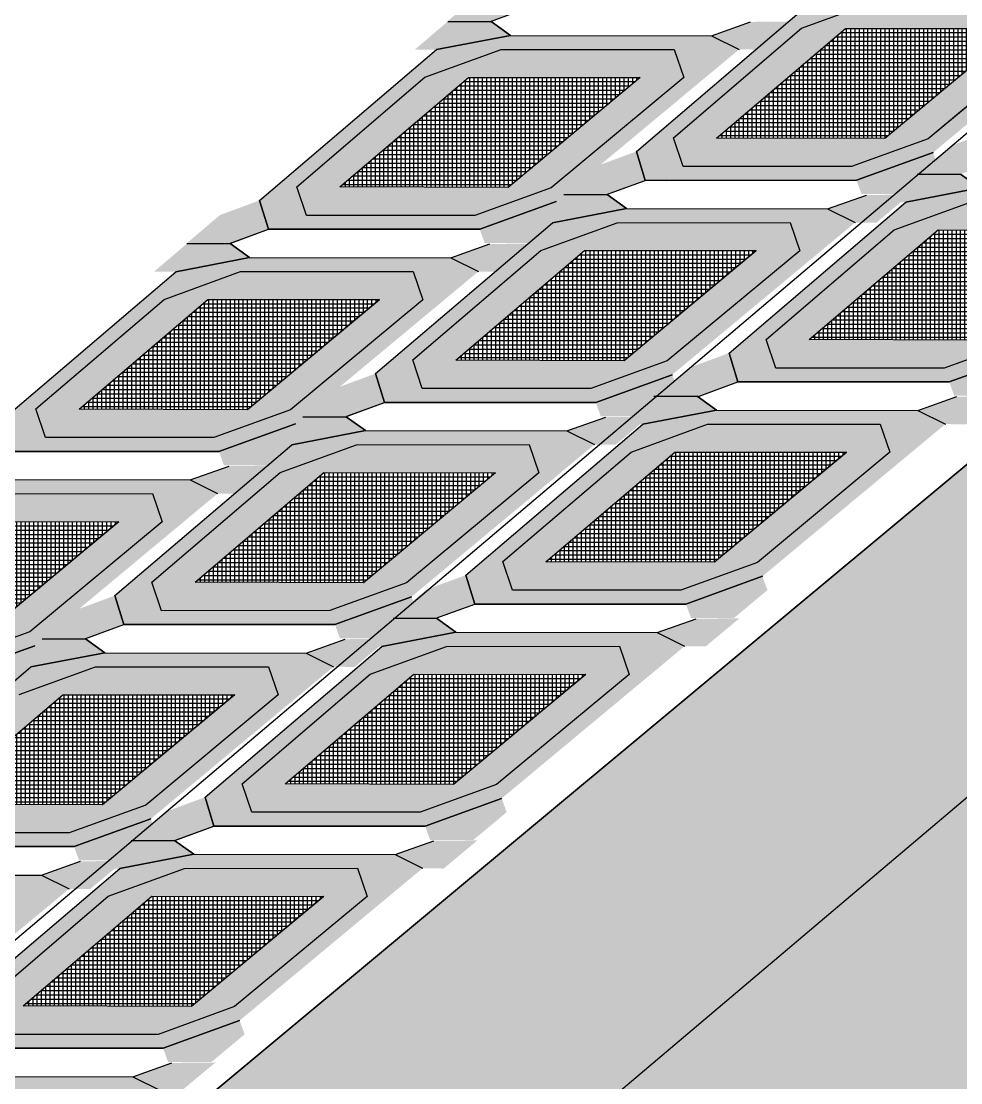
# Model space of a CAD drawing. Header units: centimetres. Extents: x -10 to 101, y -21 to 38.
# Drawn here: x 29.6 to 35.03, y 12.48 to 18.61 of the extents above; entities that cross this region are included whole.
import ezdxf

# ---------------------------------------------------------------- set-up
doc = ezdxf.new("R2010")
doc.units = ezdxf.units.CM

msp = doc.modelspace()

# ---------------------------------------------------------------- hatches: boundary and pattern name
h = msp.add_hatch()
h.set_pattern_fill('HEX', color=256, scale=0.063)
h.paths.add_polyline_path([(20, 3.5), (22.5, 3.5), (42, 20), (44, 20), (44, 21), (41, 21)])
h = msp.add_hatch()
h.set_pattern_fill('AR-SAND', color=256, scale=0.0068)
h.paths.add_polyline_path([(22.5, 3.5), (42, 20), (48, 20), (62, 2.5), (61, 0), (42, 0), (41, 2.5), (37, 2.5), (35, 3.5)])
at = {"true_color": 0x000000}
h = msp.add_hatch(color=18, dxfattribs=at)
h.dxf.hatch_style = 1
h.paths.add_polyline_path([(32.4857, 18.861), (32.2566, 18.7761), (32.0662, 18.6142), (32.3123, 18.6117), (32.5373, 18.6939)])
at = {"true_color": 0x636466}
h = msp.add_hatch(color=251, dxfattribs=at)
h.dxf.hatch_style = 1
h.paths.add_polyline_path([(33.4253, 17.7737), (33.3701, 17.9392), (34.1099, 18.572), (34.5507, 18.7322), (35.5491, 18.7332), (35.6046, 18.5704), (34.8397, 17.934), (34.3978, 17.7741)], flags=16)
h.paths.add_polyline_path([(33.207, 17.6939), (33.1555, 17.861), (34.1772, 18.7319), (34.6039, 18.8142), (35.7659, 18.8122), (35.9249, 18.7332), (34.8686, 17.8542), (34.4267, 17.6941)])
h = msp.add_hatch(color=256)
h.dxf.hatch_style = 1
h.set_gradient(color1=(0, 0, 255), color2=(255, 255, 0), name='SPHERICAL')
h.paths.add_polyline_path([(33.6186, 17.9383), (34.3623, 18.5717), (35.3539, 18.5706), (34.5908, 17.9349)], flags=16)
h.paths.add_polyline_path([(35.6046, 18.5704), (34.8397, 17.934), (34.3978, 17.7741), (33.4253, 17.7737), (33.3701, 17.9392), (34.1099, 18.572), (34.5507, 18.7322), (35.5491, 18.7332)])
at = {"true_color": 0x000000}
h = msp.add_hatch(color=18, dxfattribs=at)
h.dxf.hatch_style = 1
h.paths.add_polyline_path([(31.8764, 18.4491), (32.0662, 18.6117), (32.3162, 18.6117), (32.4281, 18.5313), (32.0014, 18.4491)])
edge = h.paths.add_edge_path()
edge.add_line((33.5901, 18.5293), (33.8152, 18.6091))
h = msp.add_hatch(color=18, dxfattribs=at)
h.dxf.hatch_style = 1
h.paths.add_polyline_path([(33.5901, 18.5293), (33.8152, 18.6091), (34.0662, 18.6117), (33.871, 18.4491), (33.7491, 18.4504)])
at = {"true_color": 0x636466}
h = msp.add_hatch(color=251, dxfattribs=at)
h.dxf.hatch_style = 1
h.paths.add_polyline_path([(31.2495, 17.4908), (31.1943, 17.6563), (31.9341, 18.2891), (32.3749, 18.4493), (33.3733, 18.4503), (33.4288, 18.2875), (32.6639, 17.6512), (32.222, 17.4912)], flags=16)
h.paths.add_polyline_path([(31.0312, 17.411), (30.9797, 17.5782), (32.0014, 18.4491), (32.4281, 18.5313), (33.5901, 18.5293), (33.7491, 18.4504), (32.6928, 17.5713), (32.2509, 17.4113)])
h = msp.add_hatch()
h.set_pattern_fill('NET', color=256, scale=0.0078)
h.set_pattern_definition([(0, (14.705512, 14.114183), (0, 0.024765), []), (90, (14.705512, 14.114183), (-0.024765, 2e-18), [])])
h.paths.add_polyline_path([(33.6186, 17.9383), (34.3623, 18.5717), (35.3539, 18.5706), (34.5908, 17.9349)])
h = msp.add_hatch(color=256)
h.dxf.hatch_style = 1
h.set_gradient(color1=(0, 0, 255), color2=(255, 255, 0), name='SPHERICAL')
h.paths.add_polyline_path([(31.4428, 17.6555), (32.1865, 18.2888), (33.1781, 18.2877), (32.415, 17.652)], flags=16)
h.paths.add_polyline_path([(33.4288, 18.2875), (32.6639, 17.6512), (32.222, 17.4912), (31.2495, 17.4908), (31.1943, 17.6563), (31.9341, 18.2891), (32.3749, 18.4493), (33.3733, 18.4503)])
h = msp.add_hatch()
h.set_pattern_fill('NET', color=256, scale=0.0078)
h.set_pattern_definition([(0, (12.529713, 13.831304), (0, 0.024765), []), (90, (12.529713, 13.831304), (-0.024765, 2e-18), [])])
h.paths.add_polyline_path([(31.4428, 17.6555), (32.1865, 18.2888), (33.1781, 18.2877), (32.415, 17.652)])
at = {"true_color": 0x000000}
h = msp.add_hatch(color=18, dxfattribs=at)
h.dxf.hatch_style = 1
h.paths.add_polyline_path([(35.2038, 17.9795), (34.9747, 17.8945), (34.7842, 17.7326), (35.0303, 17.7301), (35.2553, 17.8123)])
h = msp.add_hatch(color=18, dxfattribs=at)
h.dxf.hatch_style = 1
h.paths.add_polyline_path([(33.1555, 17.861), (32.9264, 17.7761), (32.7359, 17.6142), (32.9821, 17.6117), (33.207, 17.6939)])
h = msp.add_hatch(color=18, dxfattribs=at)
h.dxf.hatch_style = 1
h.paths.add_polyline_path([(34.8686, 17.8542), (34.4267, 17.6941), (34.4555, 17.6142), (34.7055, 17.6142), (34.8976, 17.7742)])
h = msp.add_hatch(color=18, dxfattribs=at)
h.dxf.hatch_style = 1
h.paths.add_polyline_path([(34.5873, 17.5675), (34.7771, 17.7301), (35.0271, 17.7301), (35.139, 17.6497), (34.7123, 17.5675)])
edge = h.paths.add_edge_path()
edge.add_line((36.3011, 17.6477), (36.5262, 17.7275))
h = msp.add_hatch(color=18, dxfattribs=at)
h.dxf.hatch_style = 1
h.paths.add_polyline_path([(32.5461, 17.4491), (32.7359, 17.6117), (32.9859, 17.6117), (33.0979, 17.5313), (32.6711, 17.4491)])
edge = h.paths.add_edge_path()
edge.add_line((34.2599, 17.5293), (34.485, 17.6091))
at = {"true_color": 0x636466}
h = msp.add_hatch(color=251, dxfattribs=at)
h.dxf.hatch_style = 1
h.paths.add_polyline_path([(33.9604, 16.6092), (33.9052, 16.7748), (34.645, 17.4075), (35.0859, 17.5678), (36.0842, 17.5687), (36.1398, 17.4059), (35.3749, 16.7696), (34.9329, 16.6097)], flags=16)
h.paths.add_polyline_path([(33.7422, 16.5295), (33.6907, 16.6966), (34.7123, 17.5675), (35.139, 17.6497), (36.3011, 17.6477), (36.4601, 17.5688), (35.4038, 16.6897), (34.9618, 16.5297)])
at = {"true_color": 0x000000}
h = msp.add_hatch(color=18, dxfattribs=at)
h.dxf.hatch_style = 1
h.paths.add_polyline_path([(34.2599, 17.5293), (34.485, 17.6091), (34.7359, 17.6117), (34.5408, 17.4491), (34.4189, 17.4504)])
h = msp.add_hatch(color=18, dxfattribs=at)
h.dxf.hatch_style = 1
h.paths.add_polyline_path([(30.9797, 17.5782), (30.7506, 17.4932), (30.5601, 17.3313), (30.8063, 17.3288), (31.0312, 17.411)])
h = msp.add_hatch(color=18, dxfattribs=at)
h.dxf.hatch_style = 1
h.paths.add_polyline_path([(32.6928, 17.5713), (32.2509, 17.4113), (32.2797, 17.3313), (32.5297, 17.3313), (32.7218, 17.4913)])
h = msp.add_hatch(color=256)
h.dxf.hatch_style = 1
h.set_gradient(color1=(0, 0, 255), color2=(255, 255, 0), name='SPHERICAL')
h.paths.add_polyline_path([(34.1537, 16.7739), (34.8974, 17.4073), (35.889, 17.4061), (35.126, 16.7705)], flags=16)
h.paths.add_polyline_path([(36.1398, 17.4059), (35.3749, 16.7696), (34.9329, 16.6097), (33.9604, 16.6092), (33.9052, 16.7748), (34.645, 17.4075), (35.0859, 17.5678), (36.0842, 17.5687)])
at = {"true_color": 0x636466}
h = msp.add_hatch(color=251, dxfattribs=at)
h.dxf.hatch_style = 1
h.paths.add_polyline_path([(31.9192, 16.4908), (31.864, 16.6563), (32.6039, 17.2891), (33.0447, 17.4493), (34.043, 17.4503), (34.0986, 17.2875), (33.3337, 16.6512), (32.8918, 16.4912)], flags=16)
h.paths.add_polyline_path([(31.701, 16.411), (31.6495, 16.5782), (32.6711, 17.4491), (33.0979, 17.5313), (34.2599, 17.5293), (34.4189, 17.4504), (33.3626, 16.5713), (32.9206, 16.4113)])
h = msp.add_hatch(color=256)
h.dxf.hatch_style = 1
h.set_gradient(color1=(0, 0, 255), color2=(255, 255, 0), name='SPHERICAL')
h.paths.add_polyline_path([(32.1126, 16.6555), (32.8563, 17.2888), (33.8479, 17.2877), (33.0848, 16.652)], flags=16)
h.paths.add_polyline_path([(34.0986, 17.2875), (33.3337, 16.6512), (32.8918, 16.4912), (31.9192, 16.4908), (31.864, 16.6563), (32.6039, 17.2891), (33.0447, 17.4493), (34.043, 17.4503)])
h = msp.add_hatch()
h.set_pattern_fill('NET', color=256, scale=0.0078)
h.set_pattern_definition([(0, (15.240658, 12.949736), (0, 0.024765), []), (90, (15.240658, 12.949736), (-0.024765, 2e-18), [])])
h.paths.add_polyline_path([(34.1537, 16.7739), (34.8974, 17.4073), (35.889, 17.4061), (35.126, 16.7705)])
at = {"true_color": 0x000000}
h = msp.add_hatch(color=18, dxfattribs=at)
h.dxf.hatch_style = 1
h.paths.add_polyline_path([(30.3703, 17.1662), (30.5601, 17.3288), (30.8101, 17.3288), (30.9221, 17.2484), (30.4953, 17.1662)])
edge = h.paths.add_edge_path()
edge.add_line((32.0841, 17.2464), (32.3092, 17.3262))
h = msp.add_hatch(color=18, dxfattribs=at)
h.dxf.hatch_style = 1
h.paths.add_polyline_path([(32.0841, 17.2464), (32.3092, 17.3262), (32.5601, 17.3288), (32.365, 17.1662), (32.2431, 17.1675)])
at = {"true_color": 0x636466}
h = msp.add_hatch(color=251, dxfattribs=at)
h.dxf.hatch_style = 1
h.paths.add_polyline_path([(29.7434, 16.2079), (29.6882, 16.3734), (30.4281, 17.0062), (30.8689, 17.1664), (31.8672, 17.1674), (31.9228, 17.0046), (31.1579, 16.3683), (30.716, 16.2084)], flags=16)
h.paths.add_polyline_path([(29.5252, 16.1282), (29.4737, 16.2953), (30.4953, 17.1662), (30.9221, 17.2484), (32.0841, 17.2464), (32.2431, 17.1675), (31.1868, 16.2884), (30.7448, 16.1284)])
h = msp.add_hatch()
h.set_pattern_fill('NET', color=256, scale=0.0078)
h.set_pattern_definition([(0, (13.199498, 12.831304), (0, 0.024765), []), (90, (13.199498, 12.831304), (-0.024765, 2e-18), [])])
h.paths.add_polyline_path([(32.1126, 16.6555), (32.8563, 17.2888), (33.8479, 17.2877), (33.0848, 16.652)])
h = msp.add_hatch(color=256)
h.dxf.hatch_style = 1
h.set_gradient(color1=(0, 0, 255), color2=(255, 255, 0), name='SPHERICAL')
h.paths.add_polyline_path([(29.9368, 16.3726), (30.6805, 17.0059), (31.6721, 17.0048), (30.909, 16.3692)], flags=16)
h.paths.add_polyline_path([(31.9228, 17.0046), (31.1579, 16.3683), (30.716, 16.2084), (29.7434, 16.2079), (29.6882, 16.3734), (30.4281, 17.0062), (30.8689, 17.1664), (31.8672, 17.1674)])
h = msp.add_hatch()
h.set_pattern_fill('NET', color=256, scale=0.0078)
h.set_pattern_definition([(0, (11.0237, 12.548424), (0, 0.024765), []), (90, (11.0237, 12.548424), (-0.024765, 2e-18), [])])
h.paths.add_polyline_path([(29.9368, 16.3726), (30.6805, 17.0059), (31.6721, 17.0048), (30.909, 16.3692)])
at = {"true_color": 0x000000}
h = msp.add_hatch(color=18, dxfattribs=at)
h.dxf.hatch_style = 1
h.paths.add_polyline_path([(33.6907, 16.6966), (33.4616, 16.6117), (33.2711, 16.4497), (33.5172, 16.4472), (33.7422, 16.5295)])
h = msp.add_hatch(color=18, dxfattribs=at)
h.dxf.hatch_style = 1
h.paths.add_polyline_path([(35.4038, 16.6897), (34.9618, 16.5297), (34.9907, 16.4497), (35.2407, 16.4497), (35.4327, 16.6098)])
h = msp.add_hatch(color=18, dxfattribs=at)
h.dxf.hatch_style = 1
h.paths.add_polyline_path([(31.6495, 16.5782), (31.4204, 16.4932), (31.2299, 16.3313), (31.476, 16.3288), (31.701, 16.411)])
h = msp.add_hatch(color=18, dxfattribs=at)
h.dxf.hatch_style = 1
h.paths.add_polyline_path([(33.3626, 16.5713), (32.9206, 16.4113), (32.9495, 16.3313), (33.1995, 16.3313), (33.3916, 16.4913)])
h = msp.add_hatch(color=18, dxfattribs=at)
h.dxf.hatch_style = 1
h.paths.add_polyline_path([(33.067, 16.2846), (33.2568, 16.4472), (33.5068, 16.4472), (33.6188, 16.3668), (33.192, 16.2846)])
edge = h.paths.add_edge_path()
edge.add_line((34.7808, 16.3649), (35.0059, 16.4447))
h = msp.add_hatch(color=18, dxfattribs=at)
h.dxf.hatch_style = 1
h.paths.add_polyline_path([(34.7808, 16.3649), (35.0059, 16.4447), (35.2568, 16.4472), (35.0617, 16.2846), (34.9398, 16.2859)])
h = msp.add_hatch(color=18, dxfattribs=at)
h.dxf.hatch_style = 1
h.paths.add_polyline_path([(31.0401, 16.1662), (31.2299, 16.3288), (31.4799, 16.3288), (31.5919, 16.2484), (31.1651, 16.1662)])
edge = h.paths.add_edge_path()
edge.add_line((32.7539, 16.2464), (32.979, 16.3262))
at = {"true_color": 0x636466}
h = msp.add_hatch(color=251, dxfattribs=at)
h.dxf.hatch_style = 1
h.paths.add_polyline_path([(32.4401, 15.3263), (32.3849, 15.4919), (33.1248, 16.1247), (33.5656, 16.2849), (34.5639, 16.2858), (34.6195, 16.1231), (33.8546, 15.4867), (33.4127, 15.3268)], flags=16)
h.paths.add_polyline_path([(32.2219, 15.2466), (32.1704, 15.4137), (33.192, 16.2846), (33.6188, 16.3668), (34.7808, 16.3649), (34.9398, 16.2859), (33.8835, 15.4068), (33.4415, 15.2468)])
at = {"true_color": 0x000000}
h = msp.add_hatch(color=18, dxfattribs=at)
h.dxf.hatch_style = 1
h.paths.add_polyline_path([(32.7539, 16.2464), (32.979, 16.3262), (33.2299, 16.3288), (33.0348, 16.1662), (32.9129, 16.1675)])
h = msp.add_hatch(color=18, dxfattribs=at)
h.dxf.hatch_style = 1
h.paths.add_polyline_path([(31.1868, 16.2884), (30.7448, 16.1284), (30.7737, 16.0484), (31.0237, 16.0484), (31.2158, 16.2085)])
h = msp.add_hatch(color=256)
h.dxf.hatch_style = 1
h.set_gradient(color1=(0, 0, 255), color2=(255, 255, 0), name='SPHERICAL')
h.paths.add_polyline_path([(32.6335, 15.491), (33.3772, 16.1244), (34.3688, 16.1233), (33.6057, 15.4876)], flags=16)
h.paths.add_polyline_path([(34.6195, 16.1231), (33.8546, 15.4867), (33.4127, 15.3268), (32.4401, 15.3263), (32.3849, 15.4919), (33.1248, 16.1247), (33.5656, 16.2849), (34.5639, 16.2858)])
at = {"true_color": 0x636466}
h = msp.add_hatch(color=251, dxfattribs=at)
h.dxf.hatch_style = 1
h.paths.add_polyline_path([(30.4132, 15.2079), (30.358, 15.3734), (31.0979, 16.0062), (31.5387, 16.1664), (32.537, 16.1674), (32.5926, 16.0046), (31.8277, 15.3683), (31.3858, 15.2084)], flags=16)
h.paths.add_polyline_path([(30.195, 15.1282), (30.1435, 15.2953), (31.1651, 16.1662), (31.5919, 16.2484), (32.7539, 16.2464), (32.9129, 16.1675), (31.8566, 15.2884), (31.4146, 15.1284)])
h = msp.add_hatch(color=256)
h.dxf.hatch_style = 1
h.set_gradient(color1=(0, 0, 255), color2=(255, 255, 0), name='SPHERICAL')
h.paths.add_polyline_path([(30.6066, 15.3726), (31.3503, 16.0059), (32.3419, 16.0048), (31.5788, 15.3692)], flags=16)
h.paths.add_polyline_path([(32.5926, 16.0046), (31.8277, 15.3683), (31.3858, 15.2084), (30.4132, 15.2079), (30.358, 15.3734), (31.0979, 16.0062), (31.5387, 16.1664), (32.537, 16.1674)])
h = msp.add_hatch()
h.set_pattern_fill('NET', color=256, scale=0.0078)
h.set_pattern_definition([(0, (13.720392, 11.666856), (0, 0.024765), []), (90, (13.720392, 11.666856), (-0.024765, 2e-18), [])])
h.paths.add_polyline_path([(32.6335, 15.491), (33.3772, 16.1244), (34.3688, 16.1233), (33.6057, 15.4876)])
at = {"true_color": 0x000000}
h = msp.add_hatch(color=18, dxfattribs=at)
h.dxf.hatch_style = 1
h.paths.add_polyline_path([(28.8643, 15.8833), (29.0541, 16.0459), (29.3041, 16.0459), (29.4161, 15.9655), (28.9893, 15.8833)])
edge = h.paths.add_edge_path()
edge.add_line((30.5781, 15.9636), (30.8032, 16.0434))
h = msp.add_hatch(color=18, dxfattribs=at)
h.dxf.hatch_style = 1
h.paths.add_polyline_path([(30.5781, 15.9636), (30.8032, 16.0434), (31.0541, 16.0459), (30.859, 15.8833), (30.7371, 15.8846)])
h = msp.add_hatch()
h.set_pattern_fill('NET', color=256, scale=0.0078)
h.set_pattern_definition([(0, (11.693484, 11.548424), (0, 0.024765), []), (90, (11.693484, 11.548424), (-0.024765, 2e-18), [])])
h.paths.add_polyline_path([(30.6066, 15.3726), (31.3503, 16.0059), (32.3419, 16.0048), (31.5788, 15.3692)])
at = {"true_color": 0x636466}
h = msp.add_hatch(color=251, dxfattribs=at)
h.dxf.hatch_style = 1
h.paths.add_polyline_path([(28.2374, 14.925), (28.1822, 15.0906), (28.9221, 15.7233), (29.3629, 15.8836), (30.3612, 15.8845), (30.4168, 15.7218), (29.6519, 15.0854), (29.21, 14.9255)], flags=16)
h.paths.add_polyline_path([(28.0192, 14.8453), (27.9677, 15.0124), (28.9893, 15.8833), (29.4161, 15.9655), (30.5781, 15.9636), (30.7371, 15.8846), (29.6808, 15.0055), (29.2388, 14.8455)])
h = msp.add_hatch(color=256)
h.dxf.hatch_style = 1
h.set_gradient(color1=(0, 0, 255), color2=(255, 255, 0), name='SPHERICAL')
h.paths.add_polyline_path([(28.4308, 15.0897), (29.1745, 15.7231), (30.1661, 15.722), (29.403, 15.0863)], flags=16)
h.paths.add_polyline_path([(30.4168, 15.7218), (29.6519, 15.0854), (29.21, 14.9255), (28.2374, 14.925), (28.1822, 15.0906), (28.9221, 15.7233), (29.3629, 15.8836), (30.3612, 15.8845)])
h = msp.add_hatch()
h.set_pattern_fill('NET', color=256, scale=0.0078)
h.set_pattern_definition([(0, (9.517685, 11.265545), (0, 0.024765), []), (90, (9.517685, 11.265545), (-0.024765, 2e-18), [])])
h.paths.add_polyline_path([(28.4308, 15.0897), (29.1745, 15.7231), (30.1661, 15.722), (29.403, 15.0863)])
at = {"true_color": 0x000000}
h = msp.add_hatch(color=18, dxfattribs=at)
h.dxf.hatch_style = 1
h.paths.add_polyline_path([(32.1704, 15.4137), (31.9413, 15.3288), (31.7508, 15.1669), (31.9969, 15.1643), (32.2219, 15.2466)])
h = msp.add_hatch(color=18, dxfattribs=at)
h.dxf.hatch_style = 1
h.paths.add_polyline_path([(33.8835, 15.4068), (33.4415, 15.2468), (33.4704, 15.1669), (33.7204, 15.1669), (33.9124, 15.3269)])
h = msp.add_hatch(color=18, dxfattribs=at)
h.dxf.hatch_style = 1
h.paths.add_polyline_path([(30.1435, 15.2953), (29.9144, 15.2104), (29.7239, 15.0484), (29.97, 15.0459), (30.195, 15.1282)])
h = msp.add_hatch(color=18, dxfattribs=at)
h.dxf.hatch_style = 1
h.paths.add_polyline_path([(31.8566, 15.2884), (31.4146, 15.1284), (31.4435, 15.0484), (31.6935, 15.0484), (31.8855, 15.2085)])
h = msp.add_hatch(color=18, dxfattribs=at)
h.dxf.hatch_style = 1
h.paths.add_polyline_path([(31.561, 15.0017), (31.7508, 15.1643), (32.0008, 15.1643), (32.1128, 15.084), (31.686, 15.0017)])
edge = h.paths.add_edge_path()
edge.add_line((33.2748, 15.082), (33.4999, 15.1618))
h = msp.add_hatch(color=18, dxfattribs=at)
h.dxf.hatch_style = 1
h.paths.add_polyline_path([(33.2748, 15.082), (33.4999, 15.1618), (33.7508, 15.1643), (33.5557, 15.0017), (33.4338, 15.003)])
at = {"true_color": 0x636466}
h = msp.add_hatch(color=251, dxfattribs=at)
h.dxf.hatch_style = 1
h.paths.add_polyline_path([(30.9341, 14.0435), (30.8789, 14.209), (31.6188, 14.8418), (32.0596, 15.002), (33.0579, 15.003), (33.1135, 14.8402), (32.3486, 14.2038), (31.9067, 14.0439)], flags=16)
h.paths.add_polyline_path([(30.7159, 13.9637), (30.6644, 14.1308), (31.686, 15.0017), (32.1128, 15.084), (33.2748, 15.082), (33.4338, 15.003), (32.3775, 14.1239), (31.9355, 13.9639)])
at = {"true_color": 0x000000}
h = msp.add_hatch(color=18, dxfattribs=at)
h.dxf.hatch_style = 1
h.paths.add_polyline_path([(29.5341, 14.8833), (29.7239, 15.0459), (29.9739, 15.0459), (30.0858, 14.9655), (29.6591, 14.8833)])
edge = h.paths.add_edge_path()
edge.add_line((31.2479, 14.9636), (31.473, 15.0434))
h = msp.add_hatch(color=18, dxfattribs=at)
h.dxf.hatch_style = 1
h.paths.add_polyline_path([(31.2479, 14.9636), (31.473, 15.0434), (31.7239, 15.0459), (31.5288, 14.8833), (31.4069, 14.8846)])
at = {"true_color": 0x636466}
h = msp.add_hatch(color=251, dxfattribs=at)
h.dxf.hatch_style = 1
h.paths.add_polyline_path([(28.9072, 13.925), (28.852, 14.0906), (29.5918, 14.7233), (30.0327, 14.8836), (31.031, 14.8845), (31.0866, 14.7218), (30.3217, 14.0854), (29.8798, 13.9255)], flags=16)
h.paths.add_polyline_path([(28.689, 13.8453), (28.6375, 14.0124), (29.6591, 14.8833), (30.0858, 14.9655), (31.2479, 14.9636), (31.4069, 14.8846), (30.3506, 14.0055), (29.9086, 13.8455)])
at = {"true_color": 0x000000}
h = msp.add_hatch(color=18, dxfattribs=at)
h.dxf.hatch_style = 1
h.paths.add_polyline_path([(29.6808, 15.0055), (29.2388, 14.8455), (29.2677, 14.7655), (29.5177, 14.7655), (29.7097, 14.9256)])
h = msp.add_hatch(color=256)
h.dxf.hatch_style = 1
h.set_gradient(color1=(0, 0, 255), color2=(255, 255, 0), name='SPHERICAL')
h.paths.add_polyline_path([(31.1275, 14.2081), (31.8712, 14.8415), (32.8628, 14.8404), (32.0997, 14.2047)], flags=16)
h.paths.add_polyline_path([(33.1135, 14.8402), (32.3486, 14.2038), (31.9067, 14.0439), (30.9341, 14.0435), (30.8789, 14.209), (31.6188, 14.8418), (32.0596, 15.002), (33.0579, 15.003)])
h = msp.add_hatch(color=256)
h.dxf.hatch_style = 1
h.set_gradient(color1=(0, 0, 255), color2=(255, 255, 0), name='SPHERICAL')
h.paths.add_polyline_path([(29.1006, 14.0897), (29.8442, 14.7231), (30.8359, 14.722), (30.0728, 14.0863)], flags=16)
h.paths.add_polyline_path([(31.0866, 14.7218), (30.3217, 14.0854), (29.8798, 13.9255), (28.9072, 13.925), (28.852, 14.0906), (29.5918, 14.7233), (30.0327, 14.8836), (31.031, 14.8845)])
h = msp.add_hatch()
h.set_pattern_fill('NET', color=256, scale=0.0078)
h.set_pattern_definition([(0, (12.214378, 10.383977), (0, 0.024765), []), (90, (12.214378, 10.383977), (-0.024765, 2e-18), [])])
h.paths.add_polyline_path([(31.1275, 14.2081), (31.8712, 14.8415), (32.8628, 14.8404), (32.0997, 14.2047)])
h = msp.add_hatch()
h.set_pattern_fill('NET', color=256, scale=0.0078)
h.set_pattern_definition([(0, (10.18747, 10.265545), (0, 0.024765), []), (90, (10.18747, 10.265545), (-0.024765, 2e-18), [])])
h.paths.add_polyline_path([(29.1006, 14.0897), (29.8442, 14.7231), (30.8359, 14.722), (30.0728, 14.0863)])
h = msp.add_hatch(color=18, dxfattribs=at)
h.dxf.hatch_style = 1
h.paths.add_polyline_path([(30.6644, 14.1308), (30.4353, 14.0459), (30.2448, 13.884), (30.4909, 13.8815), (30.7159, 13.9637)])
h = msp.add_hatch(color=18, dxfattribs=at)
h.dxf.hatch_style = 1
h.paths.add_polyline_path([(32.3775, 14.1239), (31.9355, 13.9639), (31.9644, 13.884), (32.2144, 13.884), (32.4064, 14.044)])
h = msp.add_hatch(color=18, dxfattribs=at)
h.dxf.hatch_style = 1
h.paths.add_polyline_path([(30.3506, 14.0055), (29.9086, 13.8455), (29.9375, 13.7655), (30.1875, 13.7655), (30.3795, 13.9256)])
h = msp.add_hatch(color=18, dxfattribs=at)
h.dxf.hatch_style = 1
h.paths.add_polyline_path([(30.0479, 13.7189), (30.2377, 13.8815), (30.4877, 13.8815), (30.5996, 13.8011), (30.1729, 13.7189)])
edge = h.paths.add_edge_path()
edge.add_line((31.7617, 13.7991), (31.9867, 13.8789))
h = msp.add_hatch(color=18, dxfattribs=at)
h.dxf.hatch_style = 1
h.paths.add_polyline_path([(31.7617, 13.7991), (31.9867, 13.8789), (32.2377, 13.8815), (32.0426, 13.7189), (31.9206, 13.7202)])
at = {"true_color": 0x636466}
h = msp.add_hatch(color=251, dxfattribs=at)
h.dxf.hatch_style = 1
h.paths.add_polyline_path([(29.421, 12.7606), (29.3658, 12.9261), (30.1056, 13.5589), (30.5465, 13.7191), (31.5448, 13.7201), (31.6003, 13.5573), (30.8354, 12.921), (30.3935, 12.761)], flags=16)
h.paths.add_polyline_path([(29.2028, 12.6808), (29.1513, 12.848), (30.1729, 13.7189), (30.5996, 13.8011), (31.7617, 13.7991), (31.9206, 13.7202), (30.8644, 12.8411), (30.4224, 12.6811)])
at = {"true_color": 0x000000}
h = msp.add_hatch(color=18, dxfattribs=at)
h.dxf.hatch_style = 1
h.paths.add_polyline_path([(28.0069, 13.6004), (28.1967, 13.763), (28.4467, 13.763), (28.5586, 13.6827), (28.1319, 13.6004)])
edge = h.paths.add_edge_path()
edge.add_line((29.7206, 13.6807), (29.9457, 13.7605))
h = msp.add_hatch(color=18, dxfattribs=at)
h.dxf.hatch_style = 1
h.paths.add_polyline_path([(29.7206, 13.6807), (29.9457, 13.7605), (30.1967, 13.763), (30.0016, 13.6004), (29.8796, 13.6017)])
at = {"true_color": 0x636466}
h = msp.add_hatch(color=251, dxfattribs=at)
h.dxf.hatch_style = 1
h.paths.add_polyline_path([(27.38, 12.6422), (27.3248, 12.8077), (28.0646, 13.4405), (28.5055, 13.6007), (29.5038, 13.6017), (29.5593, 13.4389), (28.7944, 12.8025), (28.3525, 12.6426)], flags=16)
h.paths.add_polyline_path([(27.1618, 12.5624), (27.1103, 12.7295), (28.1319, 13.6004), (28.5586, 13.6827), (29.7206, 13.6807), (29.8796, 13.6017), (28.8234, 12.7226), (28.3814, 12.5626)])
h = msp.add_hatch(color=256)
h.dxf.hatch_style = 1
h.set_gradient(color1=(0, 0, 255), color2=(255, 255, 0), name='SPHERICAL')
h.paths.add_polyline_path([(29.6143, 12.9253), (30.358, 13.5586), (31.3496, 13.5575), (30.5866, 12.9218)], flags=16)
h.paths.add_polyline_path([(31.6003, 13.5573), (30.8354, 12.921), (30.3935, 12.761), (29.421, 12.7606), (29.3658, 12.9261), (30.1056, 13.5589), (30.5465, 13.7191), (31.5448, 13.7201)])
h = msp.add_hatch()
h.set_pattern_fill('NET', color=256, scale=0.0078)
h.set_pattern_definition([(0, (10.701239, 9.101098), (0, 0.024765), []), (90, (10.701239, 9.101098), (-0.024765, 2e-18), [])])
h.paths.add_polyline_path([(29.6143, 12.9253), (30.358, 13.5586), (31.3496, 13.5575), (30.5866, 12.9218)])
at = {"true_color": 0x000000}
h = msp.add_hatch(color=18, dxfattribs=at)
h.dxf.hatch_style = 1
h.paths.add_polyline_path([(30.8644, 12.8411), (30.4224, 12.6811), (30.4512, 12.6011), (30.7012, 12.6011), (30.8933, 12.7611)])
h = msp.add_hatch(color=18, dxfattribs=at)
h.dxf.hatch_style = 1
h.paths.add_polyline_path([(28.5347, 12.436), (28.7245, 12.5986), (28.9745, 12.5986), (29.0865, 12.5182), (28.6597, 12.436)])
edge = h.paths.add_edge_path()
edge.add_line((30.2485, 12.5162), (30.4736, 12.596))
h = msp.add_hatch(color=18, dxfattribs=at)
h.dxf.hatch_style = 1
h.paths.add_polyline_path([(30.2485, 12.5162), (30.4736, 12.596), (30.7245, 12.5986), (30.5294, 12.436), (30.4075, 12.4373)])
at = {"true_color": 0x636466}
h = msp.add_hatch(color=251, dxfattribs=at)
h.dxf.hatch_style = 1
h.paths.add_polyline_path([(27.9078, 11.4777), (27.8526, 11.6432), (28.5925, 12.276), (29.0333, 12.4362), (30.0316, 12.4372), (30.0872, 12.2744), (29.3223, 11.6381), (28.8804, 11.4782)], flags=16)
h.paths.add_polyline_path([(27.6896, 11.3979), (27.6381, 11.5651), (28.6597, 12.436), (29.0865, 12.5182), (30.2485, 12.5162), (30.4075, 12.4373), (29.3512, 11.5582), (28.9092, 11.3982)])

# ---------------------------------------------------------------- linework, layer by layer
for p, q in [((18, 3.5), (41, 23)), ((20, 3.5), (41, 21)), ((41, 21), (20, 3.5)), ((22.5, 3.5), (42, 20)), ((22.5, 3.5), (42, 20)), ((22.5, 3.5), (42, 20)), ((33.1555, 17.861), (34.1772, 18.7319)), ((33.1555, 17.861), (34.1772, 18.7319)), ((34.1099, 18.572), (34.5507, 18.7322)), ((34.1099, 18.572), (34.5507, 18.7322)), ((32.3123, 18.6117), (32.5373, 18.6939)), ((32.0662, 18.6117), (32.3162, 18.6117)), ((32.0662, 18.6117), (32.3162, 18.6117)), ((32.0662, 18.6117), (32.3162, 18.6117)), ((32.3162, 18.6117), (32.4281, 18.5313)), ((32.4281, 18.5313), (32.3162, 18.6117)), ((33.5901, 18.5293), (33.8152, 18.6091)), ((33.5901, 18.5293), (33.8152, 18.6091)), ((32.4281, 18.5313), (32.0014, 18.4491)), ((32.0014, 18.4491), (32.4281, 18.5313)), ((32.4281, 18.5313), (33.5901, 18.5293)), ((32.4281, 18.5313), (33.5901, 18.5293)), ((33.3701, 17.9392), (34.1099, 18.572)), ((33.3701, 17.9392), (34.1099, 18.572)), ((33.5901, 18.5293), (33.7491, 18.4504)), ((33.5901, 18.5293), (33.7491, 18.4504)), ((33.6186, 17.9383), (34.3623, 18.5717)), ((34.3623, 18.5717), (35.3531, 18.57)), ((34.3623, 18.5717), (35.3539, 18.5706)), ((35.3539, 18.5706), (34.5908, 17.9349)), ((35.3531, 18.57), (34.5908, 17.9349)), ((35.6046, 18.5704), (34.8397, 17.934)), ((35.6046, 18.5703), (34.8397, 17.934)), ((30.9797, 17.5782), (32.0014, 18.4491)), ((30.9797, 17.5782), (32.0014, 18.4491)), ((31.9341, 18.2891), (32.3749, 18.4493)), ((31.9341, 18.2891), (32.3749, 18.4493)), ((32.3749, 18.4493), (33.3733, 18.4503)), ((32.3749, 18.4493), (33.3733, 18.4503)), ((33.3733, 18.4503), (33.4288, 18.2874)), ((33.3733, 18.4503), (33.4288, 18.2875)), ((31.1943, 17.6563), (31.9341, 18.2891)), ((31.1943, 17.6563), (31.9341, 18.2891)), ((31.4428, 17.6555), (32.1865, 18.2888)), ((32.1865, 18.2888), (33.1773, 18.2871)), ((32.1865, 18.2888), (33.1781, 18.2877)), ((33.1781, 18.2877), (32.415, 17.652)), ((33.1773, 18.2871), (32.415, 17.652)), ((33.4288, 18.2875), (32.6639, 17.6512)), ((33.4288, 18.2874), (32.6639, 17.6512)), ((33.4253, 17.7737), (33.3701, 17.9392)), ((33.4253, 17.7737), (33.3701, 17.9392)), ((34.5908, 17.9349), (33.6186, 17.9383)), ((34.5908, 17.9349), (33.6186, 17.9383)), ((34.8397, 17.934), (34.3978, 17.7741)), ((34.8397, 17.934), (34.3978, 17.7741)), ((34.8397, 17.934), (34.8397, 17.934)), ((33.1555, 17.861), (33.207, 17.6939)), ((33.207, 17.6939), (33.1555, 17.861)), ((33.207, 17.6939), (33.1555, 17.861)), ((34.4267, 17.6941), (34.8686, 17.8542)), ((34.4267, 17.6941), (34.8686, 17.8542)), ((34.8686, 17.8542), (34.4267, 17.6941)), ((34.8686, 17.8542), (34.4267, 17.6941)), ((34.3978, 17.7741), (33.4253, 17.7737)), ((34.3978, 17.7741), (33.4253, 17.7737)), ((34.7771, 17.7301), (35.0271, 17.7301)), ((34.7771, 17.7301), (35.0271, 17.7301)), ((34.7771, 17.7301), (35.0271, 17.7301)), ((35.0271, 17.7301), (35.139, 17.6497)), ((35.139, 17.6497), (35.0271, 17.7301)), ((32.9821, 17.6117), (33.207, 17.6939)), ((32.9889, 17.6142), (33.207, 17.6939)), ((33.207, 17.6939), (34.4267, 17.6941)), ((33.207, 17.6939), (34.3018, 17.6941)), ((34.4267, 17.6941), (33.207, 17.6939)), ((33.3316, 17.6939), (34.4267, 17.6941)), ((34.3018, 17.6941), (34.4267, 17.6941)), ((31.2495, 17.4908), (31.1943, 17.6563)), ((31.2495, 17.4908), (31.1943, 17.6563)), ((32.415, 17.652), (31.4428, 17.6555)), ((32.415, 17.652), (31.4428, 17.6555)), ((32.6639, 17.6512), (32.222, 17.4912)), ((32.6639, 17.6512), (32.222, 17.4912)), ((32.6639, 17.6512), (32.6639, 17.6512)), ((32.7359, 17.6117), (32.9859, 17.6117)), ((32.7359, 17.6117), (32.9859, 17.6117)), ((32.7359, 17.6117), (32.9859, 17.6117)), ((32.9859, 17.6117), (33.0979, 17.5313)), ((33.0979, 17.5313), (32.9859, 17.6117)), ((34.2599, 17.5293), (34.485, 17.6091)), ((34.2599, 17.5293), (34.485, 17.6091)), ((35.139, 17.6497), (34.7123, 17.5675)), ((34.7123, 17.5675), (35.139, 17.6497)), ((30.9797, 17.5782), (31.0312, 17.411)), ((31.0312, 17.411), (30.9797, 17.5782)), ((31.0312, 17.411), (30.9797, 17.5782)), ((32.2509, 17.4113), (32.6928, 17.5713)), ((32.2509, 17.4113), (32.6928, 17.5713)), ((32.6928, 17.5713), (32.2509, 17.4113)), ((32.6928, 17.5713), (32.2509, 17.4113)), ((33.6907, 16.6966), (34.7123, 17.5675)), ((33.6907, 16.6966), (34.7123, 17.5675)), ((34.645, 17.4075), (35.0859, 17.5678)), ((34.645, 17.4075), (35.0859, 17.5677)), ((32.222, 17.4912), (31.2495, 17.4908)), ((32.222, 17.4912), (31.2495, 17.4908)), ((33.0979, 17.5313), (32.6711, 17.4491)), ((32.6711, 17.4491), (33.0979, 17.5313)), ((33.0979, 17.5313), (34.2599, 17.5293)), ((33.0979, 17.5313), (34.2599, 17.5293)), ((34.2599, 17.5293), (34.4189, 17.4504)), ((34.2599, 17.5293), (34.4189, 17.4504)), ((31.6495, 16.5782), (32.6711, 17.4491)), ((31.6495, 16.5782), (32.6711, 17.4491)), ((32.6039, 17.2891), (33.0447, 17.4493)), ((32.6039, 17.2891), (33.0447, 17.4493)), ((33.0447, 17.4493), (34.043, 17.4503)), ((33.0447, 17.4493), (34.043, 17.4503)), ((34.043, 17.4503), (34.0986, 17.2874)), ((34.043, 17.4503), (34.0986, 17.2875)), ((30.8063, 17.3288), (31.0312, 17.411)), ((30.8131, 17.3313), (31.0312, 17.411)), ((31.0312, 17.411), (32.2509, 17.4113)), ((32.2509, 17.4113), (31.0312, 17.411)), ((31.0312, 17.411), (32.126, 17.4112)), ((31.1558, 17.4111), (32.2509, 17.4113)), ((32.126, 17.4112), (32.2509, 17.4113)), ((33.9052, 16.7748), (34.645, 17.4075)), ((33.9052, 16.7748), (34.645, 17.4075)), ((34.1537, 16.7739), (34.8974, 17.4073)), ((34.8974, 17.4073), (35.8883, 17.4055)), ((34.8974, 17.4073), (35.889, 17.4061)), ((30.5601, 17.3288), (30.8101, 17.3288)), ((30.5601, 17.3288), (30.8101, 17.3288)), ((30.5601, 17.3288), (30.8101, 17.3288)), ((30.8101, 17.3288), (30.9221, 17.2484)), ((30.9221, 17.2484), (30.8101, 17.3288)), ((32.0841, 17.2464), (32.3092, 17.3262)), ((32.0841, 17.2464), (32.3092, 17.3262)), ((30.9221, 17.2484), (30.4953, 17.1662)), ((30.4953, 17.1662), (30.9221, 17.2484)), ((30.9221, 17.2484), (32.0841, 17.2464)), ((30.9221, 17.2484), (32.0841, 17.2464)), ((31.864, 16.6563), (32.6039, 17.2891)), ((31.864, 16.6563), (32.6039, 17.2891)), ((32.0841, 17.2464), (32.2431, 17.1675)), ((32.0841, 17.2464), (32.2431, 17.1675)), ((32.1126, 16.6555), (32.8563, 17.2888)), ((32.8563, 17.2888), (33.8471, 17.2871)), ((32.8563, 17.2888), (33.8479, 17.2877)), ((33.8479, 17.2877), (33.0848, 16.652)), ((33.8471, 17.2871), (33.0848, 16.652)), ((34.0986, 17.2875), (33.3337, 16.6512)), ((34.0986, 17.2874), (33.3337, 16.6512)), ((29.4737, 16.2953), (30.4953, 17.1662)), ((29.4737, 16.2953), (30.4953, 17.1662)), ((30.4281, 17.0062), (30.8689, 17.1664)), ((30.4281, 17.0062), (30.8689, 17.1664)), ((30.8689, 17.1664), (31.8672, 17.1674)), ((30.8689, 17.1664), (31.8672, 17.1674)), ((31.8672, 17.1674), (31.9228, 17.0046)), ((31.8672, 17.1674), (31.9228, 17.0046)), ((29.6882, 16.3734), (30.4281, 17.0062)), ((29.6882, 16.3734), (30.4281, 17.0062)), ((29.9368, 16.3726), (30.6805, 17.0059)), ((30.6805, 17.0059), (31.6713, 17.0042)), ((30.6805, 17.0059), (31.6721, 17.0048)), ((31.6721, 17.0048), (30.909, 16.3692)), ((31.6713, 17.0042), (30.909, 16.3692)), ((31.9228, 17.0046), (31.1579, 16.3683)), ((31.9228, 17.0046), (31.1579, 16.3683)), ((33.9604, 16.6092), (33.9052, 16.7748)), ((33.9604, 16.6092), (33.9052, 16.7748)), ((35.126, 16.7705), (34.1537, 16.7739)), ((35.126, 16.7705), (34.1537, 16.7739)), ((35.3749, 16.7696), (34.9329, 16.6097)), ((35.3749, 16.7696), (34.9329, 16.6097)), ((33.6907, 16.6966), (33.7422, 16.5295)), ((33.7422, 16.5295), (33.6907, 16.6966)), ((33.7422, 16.5295), (33.6907, 16.6966)), ((34.9618, 16.5297), (35.4038, 16.6897)), ((34.9618, 16.5297), (35.4038, 16.6897)), ((35.4038, 16.6897), (34.9618, 16.5297)), ((35.4038, 16.6897), (34.9618, 16.5297)), ((31.9192, 16.4908), (31.864, 16.6563)), ((31.9192, 16.4908), (31.864, 16.6563)), ((33.0848, 16.652), (32.1126, 16.6555)), ((33.0848, 16.652), (32.1126, 16.6555)), ((33.3337, 16.6512), (32.8918, 16.4912)), ((33.3337, 16.6512), (32.8918, 16.4912)), ((33.3337, 16.6512), (33.3337, 16.6512)), ((31.6495, 16.5782), (31.701, 16.411)), ((31.701, 16.411), (31.6495, 16.5782)), ((31.701, 16.411), (31.6495, 16.5782)), ((32.9206, 16.4113), (33.3626, 16.5713)), ((32.9206, 16.4113), (33.3626, 16.5713)), ((33.3626, 16.5713), (32.9206, 16.4113)), ((33.3626, 16.5713), (32.9206, 16.4113)), ((34.9329, 16.6097), (33.9604, 16.6092)), ((34.9329, 16.6097), (33.9604, 16.6092)), ((33.5172, 16.4472), (33.7422, 16.5295)), ((33.5241, 16.4497), (33.7422, 16.5295)), ((33.7422, 16.5295), (34.9618, 16.5297)), ((33.7422, 16.5295), (34.8369, 16.5297)), ((34.9618, 16.5297), (33.7422, 16.5295)), ((33.8668, 16.5295), (34.9618, 16.5297)), ((34.8369, 16.5297), (34.9618, 16.5297)), ((32.8918, 16.4912), (31.9192, 16.4908)), ((32.8918, 16.4912), (31.9192, 16.4908)), ((33.2568, 16.4472), (33.5068, 16.4472)), ((33.2568, 16.4472), (33.5068, 16.4472)), ((33.2568, 16.4472), (33.5068, 16.4472)), ((33.5068, 16.4472), (33.6188, 16.3668)), ((33.6188, 16.3668), (33.5068, 16.4472)), ((34.7808, 16.3649), (35.0059, 16.4447)), ((34.7808, 16.3649), (35.0059, 16.4447)), ((29.7434, 16.2079), (29.6882, 16.3734)), ((29.7434, 16.2079), (29.6882, 16.3734)), ((30.909, 16.3692), (29.9368, 16.3726)), ((30.909, 16.3692), (29.9368, 16.3726)), ((31.476, 16.3288), (31.701, 16.411)), ((31.4829, 16.3313), (31.701, 16.411)), ((31.701, 16.411), (32.9206, 16.4113)), ((32.9206, 16.4113), (31.701, 16.411)), ((31.701, 16.411), (32.7957, 16.4112)), ((31.8256, 16.4111), (32.9206, 16.4113)), ((32.7957, 16.4112), (32.9206, 16.4113)), ((31.1579, 16.3683), (30.716, 16.2084)), ((31.1579, 16.3683), (30.716, 16.2084)), ((31.1579, 16.3683), (31.1579, 16.3683)), ((31.2299, 16.3288), (31.4799, 16.3288)), ((31.2299, 16.3288), (31.4799, 16.3288)), ((31.2299, 16.3288), (31.4799, 16.3288)), ((31.4799, 16.3288), (31.5919, 16.2484)), ((31.5919, 16.2484), (31.4799, 16.3288)), ((32.7539, 16.2464), (32.979, 16.3262)), ((32.7539, 16.2464), (32.979, 16.3262)), ((33.6188, 16.3668), (33.192, 16.2846)), ((33.192, 16.2846), (33.6188, 16.3668)), ((33.6188, 16.3668), (34.7808, 16.3649)), ((33.6188, 16.3668), (34.7808, 16.3649)), ((34.7808, 16.3649), (34.9398, 16.2859)), ((34.7808, 16.3649), (34.9398, 16.2859)), ((30.7448, 16.1284), (31.1868, 16.2884)), ((30.7448, 16.1284), (31.1868, 16.2884)), ((31.1868, 16.2884), (30.7448, 16.1284)), ((31.1868, 16.2884), (30.7448, 16.1284)), ((32.1704, 15.4137), (33.192, 16.2846)), ((32.1704, 15.4137), (33.192, 16.2846)), ((33.1248, 16.1247), (33.5656, 16.2849)), ((33.1248, 16.1247), (33.5656, 16.2849)), ((33.5656, 16.2849), (34.5639, 16.2858)), ((33.5656, 16.2849), (34.5639, 16.2858)), ((34.5639, 16.2858), (34.6195, 16.123)), ((34.5639, 16.2858), (34.6195, 16.1231)), ((30.716, 16.2084), (29.7434, 16.2079)), ((30.716, 16.2084), (29.7434, 16.2079)), ((31.5919, 16.2484), (31.1651, 16.1662)), ((31.1651, 16.1662), (31.5919, 16.2484)), ((31.5919, 16.2484), (32.7539, 16.2464)), ((31.5919, 16.2484), (32.7539, 16.2464)), ((32.7539, 16.2464), (32.9129, 16.1675)), ((32.7539, 16.2464), (32.9129, 16.1675)), ((29.5252, 16.1282), (30.7448, 16.1284)), ((29.5252, 16.1282), (30.62, 16.1284)), ((30.7448, 16.1284), (29.5252, 16.1282)), ((29.6498, 16.1282), (30.7448, 16.1284)), ((30.1435, 15.2953), (31.1651, 16.1662)), ((30.1435, 15.2953), (31.1651, 16.1662)), ((30.62, 16.1284), (30.7448, 16.1284)), ((31.0979, 16.0062), (31.5387, 16.1664)), ((31.0979, 16.0062), (31.5387, 16.1664)), ((31.5387, 16.1664), (32.537, 16.1674)), ((31.5387, 16.1664), (32.537, 16.1674)), ((32.537, 16.1674), (32.5926, 16.0046)), ((32.537, 16.1674), (32.5926, 16.0046)), ((32.3849, 15.4919), (33.1248, 16.1247)), ((32.3849, 15.4919), (33.1248, 16.1247)), ((32.6335, 15.491), (33.3772, 16.1244)), ((33.3772, 16.1244), (34.368, 16.1226)), ((33.3772, 16.1244), (34.3688, 16.1233)), ((34.3688, 16.1233), (33.6057, 15.4876)), ((34.368, 16.1226), (33.6057, 15.4876)), ((34.6195, 16.1231), (33.8546, 15.4867)), ((34.6195, 16.123), (33.8546, 15.4867)), ((30.358, 15.3734), (31.0979, 16.0062)), ((30.358, 15.3734), (31.0979, 16.0062)), ((30.5781, 15.9636), (30.8032, 16.0434)), ((30.5781, 15.9636), (30.8032, 16.0434)), ((30.6066, 15.3726), (31.3503, 16.0059)), ((31.3503, 16.0059), (32.3411, 16.0042)), ((31.3503, 16.0059), (32.3419, 16.0048)), ((32.3419, 16.0048), (31.5788, 15.3692)), ((32.3411, 16.0042), (31.5788, 15.3692)), ((32.5926, 16.0046), (31.8277, 15.3683)), ((32.5926, 16.0046), (31.8277, 15.3683)), ((29.4161, 15.9655), (30.5781, 15.9636)), ((29.4161, 15.9655), (30.5781, 15.9636)), ((30.5781, 15.9636), (30.7371, 15.8846)), ((30.5781, 15.9636), (30.7371, 15.8846)), ((29.3629, 15.8836), (30.3612, 15.8845)), ((29.3629, 15.8836), (30.3612, 15.8845)), ((30.3612, 15.8845), (30.4168, 15.7217)), ((30.3612, 15.8845), (30.4168, 15.7218)), ((29.1745, 15.7231), (30.1653, 15.7213)), ((29.1745, 15.7231), (30.1661, 15.722)), ((30.1661, 15.722), (29.403, 15.0863)), ((30.1653, 15.7213), (29.403, 15.0863)), ((30.4168, 15.7218), (29.6519, 15.0854)), ((30.4168, 15.7217), (29.6519, 15.0854)), ((32.4401, 15.3263), (32.3849, 15.4919)), ((32.4401, 15.3263), (32.3849, 15.4919)), ((33.6057, 15.4876), (32.6335, 15.491)), ((33.6057, 15.4876), (32.6335, 15.491)), ((33.8546, 15.4867), (33.4127, 15.3268)), ((33.8546, 15.4867), (33.4127, 15.3268)), ((33.8546, 15.4867), (33.8546, 15.4867)), ((32.1704, 15.4137), (32.2219, 15.2466)), ((32.2219, 15.2466), (32.1704, 15.4137)), ((32.2219, 15.2466), (32.1704, 15.4137)), ((33.4415, 15.2468), (33.8835, 15.4068)), ((33.4415, 15.2468), (33.8835, 15.4068)), ((33.8835, 15.4068), (33.4415, 15.2468)), ((33.8835, 15.4068), (33.4415, 15.2468)), ((30.4132, 15.2079), (30.358, 15.3734)), ((30.4132, 15.2079), (30.358, 15.3734)), ((31.5788, 15.3692), (30.6066, 15.3726)), ((31.5788, 15.3692), (30.6066, 15.3726)), ((31.8277, 15.3683), (31.3858, 15.2084)), ((31.8277, 15.3683), (31.3858, 15.2084)), ((31.8277, 15.3683), (31.8277, 15.3683)), ((30.1435, 15.2953), (30.195, 15.1282)), ((30.195, 15.1282), (30.1435, 15.2953)), ((30.195, 15.1282), (30.1435, 15.2953)), ((31.4146, 15.1284), (31.8566, 15.2884)), ((31.4146, 15.1284), (31.8566, 15.2884)), ((31.8566, 15.2884), (31.4146, 15.1284)), ((31.8566, 15.2884), (31.4146, 15.1284)), ((33.4127, 15.3268), (32.4401, 15.3263)), ((33.4127, 15.3268), (32.4401, 15.3263)), ((31.3858, 15.2084), (30.4132, 15.2079)), ((31.3858, 15.2084), (30.4132, 15.2079)), ((31.9969, 15.1643), (32.2219, 15.2466)), ((32.0038, 15.1669), (32.2219, 15.2466)), ((32.2219, 15.2466), (33.4415, 15.2468)), ((32.2219, 15.2466), (33.3166, 15.2468)), ((33.4415, 15.2468), (32.2219, 15.2466)), ((32.3465, 15.2466), (33.4415, 15.2468)), ((33.3166, 15.2468), (33.4415, 15.2468)), ((31.7508, 15.1643), (32.0008, 15.1643)), ((31.7508, 15.1643), (32.0008, 15.1643)), ((31.7508, 15.1643), (32.0008, 15.1643)), ((32.0008, 15.1643), (32.1128, 15.084)), ((32.1128, 15.084), (32.0008, 15.1643)), ((33.2748, 15.082), (33.4999, 15.1618)), ((33.2748, 15.082), (33.4999, 15.1618)), ((29.6519, 15.0854), (29.21, 14.9255)), ((29.6519, 15.0854), (29.21, 14.9255)), ((29.6519, 15.0854), (29.6519, 15.0854)), ((29.97, 15.0459), (30.195, 15.1282)), ((29.9769, 15.0484), (30.195, 15.1282)), ((30.195, 15.1282), (31.4146, 15.1284)), ((30.195, 15.1282), (31.2897, 15.1284)), ((31.4146, 15.1284), (30.195, 15.1282)), ((30.3196, 15.1282), (31.4146, 15.1284)), ((31.2897, 15.1284), (31.4146, 15.1284)), ((32.1128, 15.084), (31.686, 15.0017)), ((31.686, 15.0017), (32.1128, 15.084)), ((32.1128, 15.084), (33.2748, 15.082)), ((32.1128, 15.084), (33.2748, 15.082)), ((29.7239, 15.0459), (29.9739, 15.0459)), ((29.7239, 15.0459), (29.9739, 15.0459)), ((29.7239, 15.0459), (29.9739, 15.0459)), ((29.9739, 15.0459), (30.0858, 14.9655)), ((30.0858, 14.9655), (29.9739, 15.0459)), ((31.2479, 14.9636), (31.473, 15.0434)), ((31.2479, 14.9636), (31.473, 15.0434)), ((33.2748, 15.082), (33.4338, 15.003)), ((33.2748, 15.082), (33.4338, 15.003)), ((29.2388, 14.8455), (29.6808, 15.0055)), ((29.2388, 14.8455), (29.6808, 15.0055)), ((29.6808, 15.0055), (29.2388, 14.8455)), ((29.6808, 15.0055), (29.2388, 14.8455)), ((30.0858, 14.9655), (29.6591, 14.8833)), ((29.6591, 14.8833), (30.0858, 14.9655)), ((30.0858, 14.9655), (31.2479, 14.9636)), ((30.0858, 14.9655), (31.2479, 14.9636)), ((30.6644, 14.1308), (31.686, 15.0017)), ((30.6644, 14.1308), (31.686, 15.0017)), ((31.2479, 14.9636), (31.4069, 14.8846)), ((31.2479, 14.9636), (31.4069, 14.8846)), ((31.6188, 14.8418), (32.0596, 15.002)), ((31.6188, 14.8418), (32.0596, 15.002)), ((32.0596, 15.002), (33.0579, 15.003)), ((32.0596, 15.002), (33.0579, 15.003)), ((33.0579, 15.003), (33.1135, 14.8401)), ((33.0579, 15.003), (33.1135, 14.8402)), ((28.6375, 14.0124), (29.6591, 14.8833)), ((28.6375, 14.0124), (29.6591, 14.8833)), ((29.5918, 14.7233), (30.0327, 14.8836)), ((29.5918, 14.7233), (30.0327, 14.8836)), ((30.0327, 14.8836), (31.031, 14.8845)), ((30.0327, 14.8836), (31.031, 14.8845)), ((30.8789, 14.209), (31.6188, 14.8418)), ((30.8789, 14.209), (31.6188, 14.8418)), ((31.031, 14.8845), (31.0866, 14.7217)), ((31.031, 14.8845), (31.0866, 14.7218)), ((31.1275, 14.2081), (31.8712, 14.8415)), ((31.8712, 14.8415), (32.862, 14.8398)), ((31.8712, 14.8415), (32.8628, 14.8404)), ((32.8628, 14.8404), (32.0997, 14.2047)), ((32.862, 14.8398), (32.0997, 14.2047)), ((33.1135, 14.8402), (32.3486, 14.2038)), ((33.1135, 14.8401), (32.3486, 14.2038)), ((29.1006, 14.0897), (29.8442, 14.7231)), ((29.8442, 14.7231), (30.8351, 14.7213)), ((29.8442, 14.7231), (30.8359, 14.722)), ((30.8359, 14.722), (30.0728, 14.0863)), ((30.8351, 14.7213), (30.0728, 14.0863)), ((31.0866, 14.7218), (30.3217, 14.0854)), ((31.0866, 14.7217), (30.3217, 14.0854)), ((30.9341, 14.0435), (30.8789, 14.209)), ((30.9341, 14.0435), (30.8789, 14.209)), ((32.0997, 14.2047), (31.1275, 14.2081)), ((32.0997, 14.2047), (31.1275, 14.2081)), ((32.3486, 14.2038), (31.9067, 14.0439)), ((32.3486, 14.2038), (31.9067, 14.0439)), ((32.3486, 14.2038), (32.3486, 14.2038)), ((30.6644, 14.1308), (30.7159, 13.9637)), ((30.7159, 13.9637), (30.6644, 14.1308)), ((30.7159, 13.9637), (30.6644, 14.1308)), ((31.9355, 13.9639), (32.3775, 14.1239)), ((31.9355, 13.9639), (32.3775, 14.1239)), ((32.3775, 14.1239), (31.9355, 13.9639)), ((32.3775, 14.1239), (31.9355, 13.9639)), ((30.0728, 14.0863), (29.1006, 14.0897)), ((30.0728, 14.0863), (29.1006, 14.0897)), ((30.3217, 14.0854), (29.8798, 13.9255)), ((30.3217, 14.0854), (29.8798, 13.9255)), ((30.3217, 14.0854), (30.3217, 14.0854)), ((31.9067, 14.0439), (30.9341, 14.0435)), ((31.9067, 14.0439), (30.9341, 14.0435)), ((29.9086, 13.8455), (30.3506, 14.0055)), ((29.9086, 13.8455), (30.3506, 14.0055)), ((30.3506, 14.0055), (29.9086, 13.8455)), ((30.3506, 14.0055), (29.9086, 13.8455)), ((29.8798, 13.9255), (28.9072, 13.925)), ((29.8798, 13.9255), (28.9072, 13.925)), ((30.4909, 13.8815), (30.7159, 13.9637)), ((30.4978, 13.884), (30.7159, 13.9637)), ((30.7159, 13.9637), (31.9355, 13.9639)), ((30.7159, 13.9637), (31.8106, 13.9639)), ((31.9355, 13.9639), (30.7159, 13.9637)), ((30.8405, 13.9637), (31.9355, 13.9639)), ((31.8106, 13.9639), (31.9355, 13.9639)), ((30.2377, 13.8815), (30.4877, 13.8815)), ((30.2377, 13.8815), (30.4877, 13.8815)), ((30.2377, 13.8815), (30.4877, 13.8815)), ((30.4877, 13.8815), (30.5996, 13.8011)), ((30.5996, 13.8011), (30.4877, 13.8815)), ((31.7617, 13.7991), (31.9867, 13.8789)), ((31.7617, 13.7991), (31.9867, 13.8789)), ((28.689, 13.8453), (29.9086, 13.8455)), ((28.689, 13.8453), (29.7837, 13.8455)), ((29.9086, 13.8455), (28.689, 13.8453)), ((28.8136, 13.8453), (29.9086, 13.8455)), ((29.7837, 13.8455), (29.9086, 13.8455)), ((30.5996, 13.8011), (30.1729, 13.7189)), ((30.1729, 13.7189), (30.5996, 13.8011)), ((30.5996, 13.8011), (31.7617, 13.7991)), ((30.5996, 13.8011), (31.7617, 13.7991)), ((31.7617, 13.7991), (31.9206, 13.7202)), ((31.7617, 13.7991), (31.9206, 13.7202)), ((29.7206, 13.6807), (29.9457, 13.7605)), ((29.7206, 13.6807), (29.9457, 13.7605)), ((28.5586, 13.6827), (29.7206, 13.6807)), ((28.5586, 13.6827), (29.7206, 13.6807)), ((29.1513, 12.848), (30.1729, 13.7189)), ((29.1513, 12.848), (30.1729, 13.7189)), ((29.7206, 13.6807), (29.8796, 13.6017)), ((29.7206, 13.6807), (29.8796, 13.6017)), ((30.1056, 13.5589), (30.5465, 13.7191)), ((30.1056, 13.5589), (30.5465, 13.7191)), ((30.5465, 13.7191), (31.5448, 13.7201)), ((30.5465, 13.7191), (31.5448, 13.7201)), ((31.5448, 13.7201), (31.6004, 13.5572)), ((31.5448, 13.7201), (31.6003, 13.5573)), ((29.3658, 12.9261), (30.1056, 13.5589)), ((29.3658, 12.9261), (30.1056, 13.5589)), ((29.6143, 12.9253), (30.358, 13.5586)), ((30.358, 13.5586), (31.3489, 13.5569)), ((30.358, 13.5586), (31.3496, 13.5575)), ((31.3496, 13.5575), (30.5866, 12.9218)), ((31.3489, 13.5569), (30.5866, 12.9218)), ((31.6003, 13.5573), (30.8354, 12.921)), ((31.6004, 13.5572), (30.8354, 12.921)), ((30.5866, 12.9218), (29.6143, 12.9253)), ((30.5866, 12.9218), (29.6143, 12.9253)), ((30.8354, 12.921), (30.3935, 12.761)), ((30.8354, 12.921), (30.3935, 12.761)), ((30.8354, 12.921), (30.8354, 12.921)), ((30.4224, 12.6811), (30.8644, 12.8411)), ((30.4224, 12.6811), (30.8644, 12.8411)), ((30.8644, 12.8411), (30.4224, 12.6811)), ((30.8644, 12.8411), (30.4224, 12.6811)), ((30.3935, 12.761), (29.421, 12.7606)), ((30.3935, 12.761), (29.421, 12.7606)), ((29.2028, 12.6808), (30.4224, 12.6811)), ((30.4224, 12.6811), (29.2028, 12.6808)), ((29.2028, 12.6808), (30.2975, 12.681)), ((29.3274, 12.6808), (30.4224, 12.6811)), ((30.2975, 12.681), (30.4224, 12.6811)), ((30.2485, 12.5162), (30.4736, 12.596)), ((30.2485, 12.5162), (30.4736, 12.596)), ((29.0865, 12.5182), (30.2485, 12.5162)), ((29.0865, 12.5182), (30.2485, 12.5162)), ((30.2485, 12.5162), (30.4075, 12.4373)), ((30.2485, 12.5162), (30.4075, 12.4373))]:
    msp.add_line(p, q)

doc.saveas('drawing.dxf')
